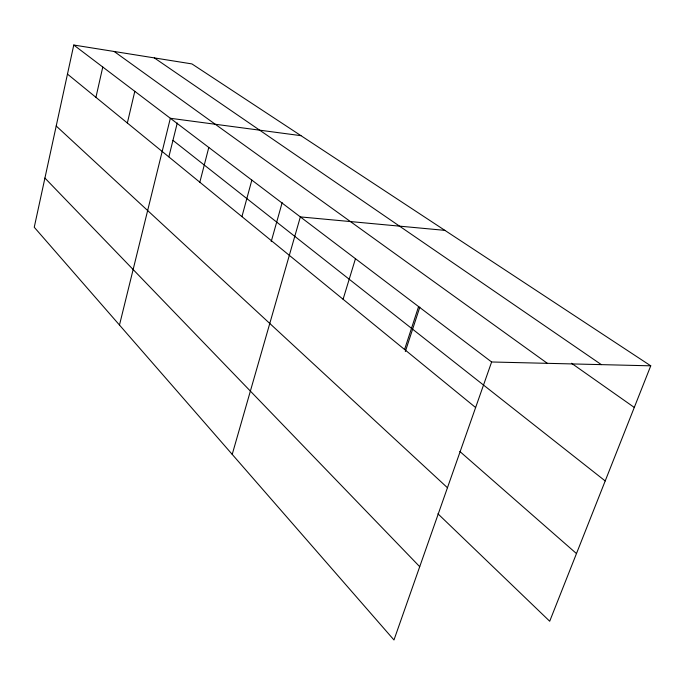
<?xml version="1.0" encoding="UTF-8"?>
<svg xmlns="http://www.w3.org/2000/svg" width="685" height="685" viewBox="0 0 685 685"><rect width="100%" height="100%" fill="white"/><g stroke="black" fill="none" stroke-linecap="round" stroke-linejoin="round"><path stroke-width="1.03" d="M650.75 365.824L191.92 63.91L73.774 45.03L34.25 227.257L393.978 639.97L491.624 361.988L650.75 365.824L549.704 621.235L437.92 513.776M95.934 97.347L102.776 67.027M127.35 123.009L134.799 91.319M119.481 325.05L170.342 118.282L300.98 135.673M168.878 156.779L177.261 123M199.832 182.227L208.797 147.446M241.933 216.623L251.84 180.104M271.209 241.591L282.169 202.614M232.215 454.386L300.355 216.905L444.89 230.365M343.091 299.268L355.464 258.699M404.587 349.504L418.586 306.58M405.332 351.533L419.828 307.12M154.322 57.9L601.361 364.634M571.487 363.247L634.284 407.447M114.172 51.486L547.358 363.333M73.774 45.03L491.624 361.988M172.954 140.365L605.206 480.938M67.472 74.091L475.621 407.541M459.823 451.449L576.47 553.566M56.213 125.997L447.451 487.737M44.919 178.057L419.717 566.683"/></g></svg>
